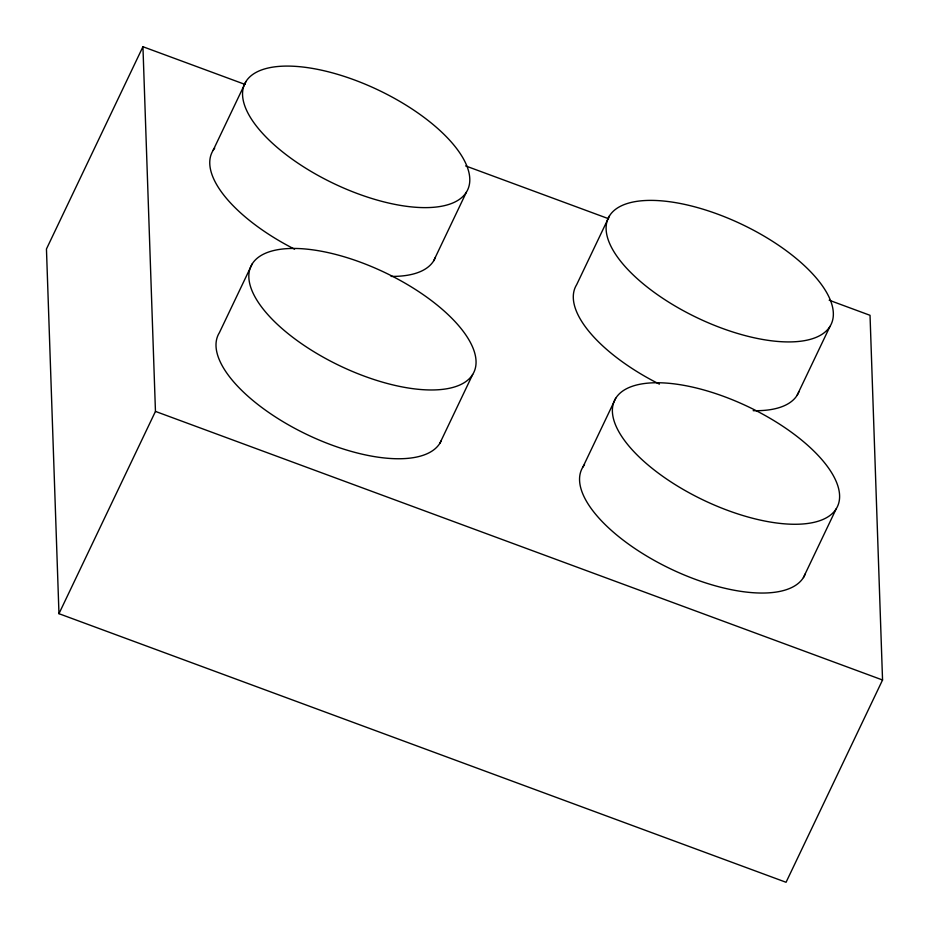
<?xml version="1.0" encoding="UTF-8"?>
<svg xmlns="http://www.w3.org/2000/svg" width="929" height="929" viewBox="0 0 929 929"><rect width="100%" height="100%" fill="white"/><g stroke="black" fill="none" stroke-linecap="round" stroke-linejoin="round"><path stroke-width="1.39" d="M245.059 84.434L142.938 46.717L46.45 248.995L58.968 613.686L786.062 882.283L882.55 680.005L870.032 315.314L829.179 300.218M213.124 150.347L245.93 81.578M58.968 613.686L155.457 411.408L142.938 46.717M252.189 263.917L219.383 332.698A123.441 51.78 25.5 0 0 304.991 433.588A123.441 51.78 25.5 0 0 441.159 440.892M433.622 260.921L466.416 192.14A123.441 51.78 25.5 0 0 324.883 70.952A123.441 51.78 25.5 0 0 277.225 147.479A123.441 51.78 25.5 0 0 466.416 192.14M439.87 443.272L472.675 374.492A123.441 51.78 25.5 0 0 331.142 253.303A123.441 51.78 25.5 0 0 283.484 329.818A123.441 51.78 25.5 0 0 472.675 374.492M609.482 215.876L576.677 284.646A123.441 51.78 25.5 0 0 659.404 384.118M582.936 466.997L615.741 398.216M797.163 395.22L829.969 326.439A123.441 51.78 25.5 0 0 688.435 205.251A123.441 51.78 25.5 0 0 640.778 281.777A123.441 51.78 25.5 0 0 829.969 326.439M803.422 577.571L836.228 508.79A123.441 51.78 25.5 0 0 694.695 387.602A123.441 51.78 25.5 0 0 647.037 464.117A123.441 51.78 25.5 0 0 836.228 508.79M465.638 165.919L608.6 218.733M155.457 411.408L882.55 680.005M435.434 257.298A123.441 51.78 25.5 0 1 391.121 276.401M294.563 249.158A123.441 51.78 25.5 0 1 214.715 148.129M805.234 573.936A123.441 51.78 25.5 0 1 667.115 567.178A123.441 51.78 25.5 0 1 584.515 464.767M798.975 391.597A123.441 51.78 25.5 0 1 753.164 410.676"/></g></svg>
